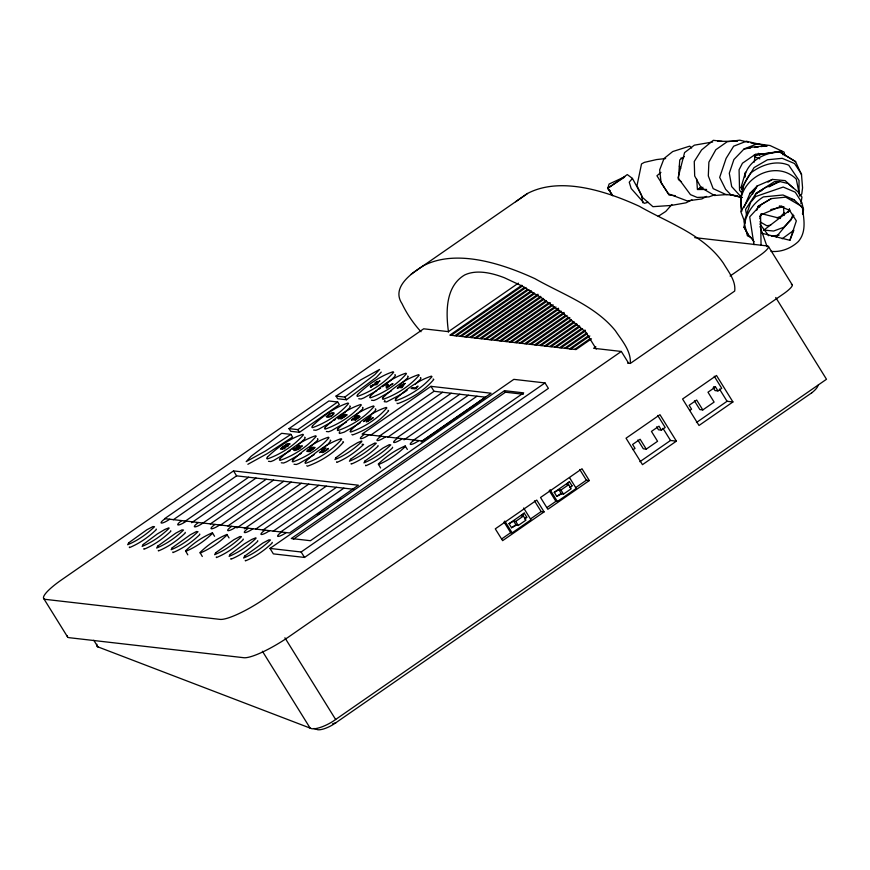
<?xml version="1.0" encoding="UTF-8"?>
<svg xmlns="http://www.w3.org/2000/svg" width="870" height="870" viewBox="0 0 870 870"><rect width="100%" height="100%" fill="white"/><g stroke="black" fill="none" stroke-linecap="round" stroke-linejoin="round"><path stroke-width="1.3" d="M799.008 193.401L799.051 180.46L788.731 165.191C776.116 159.786 761.207 164.908 750.886 172.902C742.23 183.744 739.272 197.718 741.653 211.279M744.557 177.088C747.384 161.45 765.154 151.717 780.183 152.207L795.626 161.646L801.52 174.859M754.203 162.146L754.932 156.817L754.029 155.262L742.458 163.212L739.076 169.802L739.554 190.312L742.197 193.303M744.785 177.241L745.514 172.195L741.033 187.463L742.295 189.671M800.9 203.721L801.955 197.044L797.692 191.596L788.046 183.537L779.585 181.482L774.409 181.667L756.041 193.466L745.568 209.387L746.699 215.684M802.455 213.879L803.499 208.756L794.071 199.741L782.978 195L763.371 196.914C752.604 203.471 745.503 214.651 744.002 227.168L748.265 234.639L754.181 241.773M802.705 213.846L803.521 209.887L801.901 202.645L795.245 192.194L783.217 187.05L755.693 196.522L750.647 202.362L744.035 221.926L747.384 235.792L751.082 237.499M627.596 363.138L630.293 363.442C631.326 351.11 621.811 340.464 615.384 330.72C594.949 305.544 562.422 294.299 535.006 278.704A1015.562 243.959 55.3 0 0 423.092 265.894C411.108 273.528 391.239 287.47 402.005 303.652C406.899 313.885 413.348 323.379 421.004 331.742M759.76 218.707L760.891 214.857M756.813 210.181L758.009 206.484L771.255 198.61L785.74 197.153L802.238 206.679C803.76 218.392 806.827 231.42 798.464 241.425C791.178 248.32 781.108 252.409 771.027 251.354M788.209 212.389L789.46 208.615M792.94 214.281L791.047 219.979L783.631 227.342L773.637 231.028L763.501 230.028M761.62 233.193L789.895 240.283L796.344 220.871L789.579 210.366L779.4 205.875M755.073 195.935L756.041 193.466L765.643 187.507L779.585 181.482L768.993 186.876M789.895 240.283L793.853 230.267L782.206 238.75M743.883 207.571L750.06 193.205L757.248 185.952L772.429 179.416L785.175 180.612L793.059 187.887M381.267 372.099L376.471 377.265L346.499 399.754L337.69 398.754L336.037 396.078L360.909 379.788L379.614 369.435L374.807 374.6L344.846 397.09L336.037 396.078M339.833 431.629L339.137 432.966L339.702 433.51L344.346 432.085L360.126 422.885M384.942 400.352L384.257 401.69L386.595 401.929L401.429 394.11M759.466 207.136L760.739 204.885L771.255 198.61M752.561 193.988L757.248 185.952L740.74 211.453L745.177 223.122M759.738 216.499L761.217 214.379M776.17 237.031L793.929 215.64M612.774 195.772L607.76 188.246L627.292 174.576L632.425 178.415L629.238 182.189L631.185 188.529L644.279 203.33L648.183 202.297M671.912 204.515L665.768 211.432L658.209 216.336M784.305 212.791L780.629 216.445L776.888 217.804M799.834 195.891L801.759 194.021L802.564 187.833L801.455 173.913L794.506 163.506L782.184 158.318L767.514 159.765L754.072 167.605L742.741 186.289L742.904 189.007M524.24 513.115L521.38 515.834L523.414 516.062L525.937 520.14L518.259 525.469L516.236 525.23L511.56 527.742L509.026 523.664L524.24 513.115L526.774 517.193L524.871 518.998M569.48 481.752L566.62 484.47L568.643 484.699L571.177 488.777L563.499 494.106L561.465 493.877L556.789 496.378L554.255 492.3L569.48 481.752L572.014 485.83L570.1 487.646M344.803 412.456L349.664 407.769L350.36 406.431L349.794 405.888M389.923 381.18L394.784 376.492L395.469 375.144L394.915 374.611M370.326 415.381L375.187 410.694L375.883 409.357L375.318 408.813M415.447 384.105L420.308 379.418L420.993 378.08L420.438 377.536M660.928 172.412L656.937 175.762L669.063 195.054L675.25 195.641M698.044 189.312L701.166 186.8M296.8 446.005L304.554 439.046L305.239 437.708L304.685 437.164M343.846 413.206L337.397 418.046M388.955 381.93L382.506 386.769M309.568 447.463L317.311 440.514L318.007 439.165L317.441 438.632M354.677 416.186L362.431 409.237L363.116 407.889L362.562 407.356M399.798 384.91L407.541 377.961L408.237 376.612L407.671 376.068M321.367 449.681L328.186 444.037L330.763 440.633L330.198 440.089M763.99 230.028L790.101 210.018M165.115 518.694L163.658 519.76A7.438 1.49 -31.8 0 0 161.494 523.066A7.438 1.49 -31.8 0 0 168.127 520.271L169.737 519.216M181.765 520.597L180.308 521.674A7.438 1.49 -31.8 0 0 178.132 524.98A7.438 1.49 -31.8 0 0 184.766 522.185L186.387 521.13M198.403 522.5L196.946 523.577A7.438 1.49 -31.8 0 0 194.782 526.883A7.438 1.49 -31.8 0 0 201.416 524.088L203.036 523.033M215.053 524.414L213.596 525.491A7.438 1.49 -31.8 0 0 211.432 528.797A7.438 1.49 -31.8 0 0 218.065 526.002L219.675 524.947M231.703 526.317L230.245 527.394A7.438 1.49 -31.8 0 0 228.081 530.7A7.438 1.49 -31.8 0 0 234.715 527.905L236.325 526.85M248.352 528.231L246.895 529.308A7.438 1.49 -31.8 0 0 244.72 532.614A7.438 1.49 -31.8 0 0 251.354 529.819L252.974 528.764M264.991 530.135L263.534 531.211A7.438 1.49 -31.8 0 0 261.37 534.517A7.438 1.49 -31.8 0 0 268.003 531.722L269.613 530.667M281.641 532.048L280.183 533.125A7.438 1.49 -31.8 0 0 278.019 536.431A7.438 1.49 -31.8 0 0 284.653 533.636L286.263 532.571M811.732 392.827L333.775 724.177A15.954 5.144 -29.9 0 1 317.724 729.723L313.929 728.462M292.276 449.322L294.06 448.039M684.331 156.654L679.753 159.906L678.393 179.557L681.493 181.852M289.003 428.627L328.882 400.983L337.69 401.994L339.344 404.659L299.476 432.303L290.667 431.292L289.003 428.627L297.812 429.639L337.69 401.994M515.627 201.753L527.492 193.488A1015.562 243.959 55.3 0 1 639.428 206.331C668.377 222.948 703.765 234.552 723.416 263.24C728.353 271.647 736.009 280.771 734.704 291.058L630.293 363.442M411.216 274.137L527.492 193.488M233.53 470.898L164.669 518.64L289.525 532.951L358.386 485.21L233.53 470.898L236.607 475.857L354.057 489.321M173.304 519.749L236.607 475.857M518.411 283.131L448.441 331.644L423.668 328.806L61.629 579.801A33.245 6.655 -31.8 0 0 45.436 599.376L220.056 619.386A40.879 8.189 -31.8 0 0 265.372 598.234L621.321 351.458L628.651 363.258M521.859 285.229L449.888 335.124L575.983 349.577L591.48 338.821M451.302 335.276L522.163 286.154M184.212 521.891L248.635 477.228M454.879 335.689L524.632 287.328M456.293 335.853L526.045 287.491M459.86 336.266L527.405 289.438M191.617 522.74L256.03 478.076M461.274 336.429L528.819 289.601M464.852 336.831L531.287 290.776M466.266 336.994L531.592 291.711M469.844 337.408L534.06 292.885M202.895 523.131L266.209 479.25M471.257 337.571L534.365 293.81M474.824 337.973L537.943 294.223M476.238 338.136L538.247 295.158M210.301 523.979L273.604 480.099M479.816 338.55L540.705 296.333M481.23 338.713L541.02 297.257M484.797 339.126L543.478 298.443M486.21 339.278L543.793 299.367M220.469 525.154L283.772 481.262M489.788 339.691L546.251 300.541M491.202 339.855L546.567 301.477M494.78 340.268L549.024 302.651M227.864 526.002L291.178 482.11M496.194 340.431L550.438 302.814M430.965 386.334L362.105 434.065L422.211 440.959L491.071 393.218L430.965 386.334L434.032 391.282L485.558 397.188L421.145 441.851M499.761 340.833L551.797 304.761M501.174 340.996L553.211 304.924M504.752 341.41L554.571 306.86M236.934 527.938L301.346 483.274M370.729 435.174L434.032 391.282M506.166 341.573L555.984 307.023M509.733 341.975L558.453 308.208M511.147 342.138L558.757 309.133M244.329 528.786L308.741 484.122M379.32 436.164L442.623 392.272M514.725 342.552L560.117 311.079M516.138 342.715L561.531 311.242M519.716 343.117L563.999 312.417M521.119 343.28L564.304 313.352M387.9 437.142L451.215 393.251M255.617 529.178L318.92 485.286M524.697 343.693L565.663 315.288M526.111 343.857L567.077 315.451M529.689 344.27L568.436 317.398M263.012 530.026L326.315 486.134M531.102 344.433L569.85 317.561M396.492 438.132L459.795 394.24M534.669 344.835L571.209 319.507M536.083 344.998L571.514 320.432M539.661 345.412L573.982 321.617M403.974 439.883L468.386 395.219M273.18 531.189L336.494 487.298M541.075 345.575L574.287 322.542M544.642 345.977L576.756 323.716M546.055 346.14L577.06 324.651M280.586 532.038L343.889 488.146M412.554 440.862L476.977 396.209M549.633 346.554L579.529 325.826M551.047 346.717L579.833 326.761M554.625 347.119L581.193 328.697M556.039 347.282L582.606 328.86M317.409 514.725L320.747 512.419M337.408 500.87L340.735 498.553M269.983 548.426L513.844 379.353L545.011 382.93L548.394 388.379L304.533 557.442L273.365 553.875L269.983 548.426L301.14 551.993L545.011 382.93M559.606 347.695L585.075 330.045M561.019 347.859L585.379 330.97M564.597 348.272L586.739 332.916M504.513 390.684L291.287 538.508L310.427 540.705L523.653 392.87L504.513 390.684L505.459 392.207L523.327 394.251M566.011 348.424L587.043 333.841M293.342 539.259L505.459 392.207M569.578 348.837L588.403 335.787M570.992 349L589.817 335.95M574.57 349.414L590.067 338.669M595.852 346.749L593.634 348.283L621.321 351.458M730.104 276.04L759.64 255.573A16.302 3.262 -31.8 0 0 767.579 245.971L694.728 237.63M509.026 523.664L513.702 521.152L515.736 521.391L523.414 516.062M554.255 492.3L558.942 489.799L560.965 490.027L568.643 484.699M511.56 527.742L515.323 525.132M524.697 518.64L526.774 517.193M556.789 496.378L560.563 493.768M569.926 487.276L572.014 485.83M714.248 376.242L721.73 388.303L717.967 390.913L715.521 386.987L707.984 392.207L714.118 402.081L702.808 409.922L699.871 409.585L694.423 400.809M501.881 538.791L510.668 532.69L512.136 532.864L530.983 519.792L523.664 507.993M530.58 518.89L541.151 511.56L544.087 511.897L536.757 500.098L495.291 528.851L502.621 540.651L544.087 511.897M547.11 507.428L555.908 501.337L557.376 501.501L576.223 488.429L569.556 477.706M575.809 487.537L586.38 480.207L589.316 480.544L581.997 468.745L540.531 497.488L547.85 509.287L589.316 480.544M633.153 449.714L635.035 448.409L632.588 444.472L640.135 439.252L646.258 449.127L657.568 441.286L651.445 431.411L658.981 426.18L661.418 430.117L665.191 427.496L657.709 415.447M689.692 410.51L691.574 409.204L689.138 405.279L696.674 400.048L702.808 409.922M639.874 461.72L670.52 440.481L676.392 441.155L659.96 414.685L626.041 438.208L642.462 464.667L676.392 441.155M696.424 422.526L727.059 401.277L732.932 401.951L716.51 375.481L682.58 399.004L699.012 425.474L732.932 401.951M96.918 644.257A13.311 4.285 -29.9 0 0 97.244 646.617L311.743 728.712A20.967 6.753 -29.9 0 0 332.895 721.393L826.5 379.266L775.746 297.507M378.765 389.325L380.668 388.053M333.645 420.601L335.548 419.329M290.439 450.606L273.702 460.437L270.842 461.557L268.504 461.317M391.522 390.782L376.699 399.341L373.828 400.461L371.49 400.233M346.412 422.059L331.579 430.617L328.719 431.737L326.38 431.509M299.389 454.608L301.292 453.335M402.375 393.523L407.138 390.336M314.048 454.803L299.226 463.362L296.365 464.482L294.027 464.254M290.906 434.369L265.415 451.041L246.188 461.633L251.038 456.337L281.662 433.314L290.906 434.369L292.559 437.044L267.079 453.716L247.852 464.308M623.866 177.621L607.76 188.246L612.611 195.391M376.862 390.597L363.943 397.873L361.072 399.004L358.734 398.764M331.742 421.874L318.822 429.16L315.951 430.28L313.613 430.041M298.432 455.195L286.469 461.894L283.598 463.014L281.26 462.786M750.06 193.205L753.42 191.128M767.96 182.167L772.429 179.416M758.009 206.484L760.739 204.885L749.701 216.869L753.975 244.698M706.538 196.402L701.84 198.925L687.224 200.916L668.464 193.825L661.113 182.787L659.667 169.9L664.049 158.492L672.727 151.543L689.736 146.127L691.617 148.009M756.041 193.466L761.924 190.465M691.965 199.872L685.941 202.83L670.977 205.472L652.924 206.679L642.451 197.436L636.992 185.658L641.516 163.941L644.333 162.385L656.556 159.569L665.648 158.536M624.812 176.762L609.098 184.038L607.76 188.246L610.185 190.769M781.782 205.94L760.565 214.988L761.065 245.416M715.14 194.641L708.93 196.903L697.174 197.446L690.443 194.63L678.067 177.871L684.57 152.598L694.336 145.17L712.693 141.995M332.46 723.894L336.146 722.611M697.827 188.997L702.993 187.311M362.083 444.255L363.627 444.429C355.895 451.878 346.684 458.359 336.744 462.438L336.625 461.894M407.345 449.442L405.202 445.984C395.263 450.073 386.052 456.554 378.319 464.004L380.581 467.995M378.439 464.547C388.379 460.469 397.59 453.977 405.322 446.527L405.202 445.984M214.553 536.268L212.4 532.81C202.471 536.888 193.26 543.38 185.527 550.83L187.79 554.821M229.049 537.932L226.896 534.474C216.967 538.552 207.745 545.044 200.024 552.483L202.286 556.485M185.636 551.362C195.576 547.284 204.787 540.803 212.519 533.353L212.4 532.81M200.133 553.026C210.072 548.948 219.283 542.456 227.016 535.017L226.896 534.474M770.755 209.572L783.903 206.658M776.975 152.065L754.029 155.262L781.641 151.108L783.065 154.86M750.603 147.998L744.154 148.879L733.899 159.536L729.299 173.217L731.692 186.593L741.349 197.142M754.475 147.476L758.346 146.943M760.924 146.595L767.383 145.714L752.539 147.106L744.154 148.879L757.335 143.811L770.004 145.518L784.077 152.087L784.903 155.719M771.375 236.161L779.161 235.107M770.657 225.221L766.764 225.732L759.912 221.785M727.374 194.499L714.455 195.5L701.068 187.626L694.684 175.958L694.26 161.494L701.557 149.977L713.302 140.32L722.024 141.31M755.432 154.186L763.686 153.881M706.581 189.432L697.414 189.529L696.696 179.133M717.75 141.353L737.488 141.244M737.662 195.793L725.906 194.521L713.161 188.627L708.311 175.914L708.887 162.125L715.825 149.727L727.168 141.756L739.826 140.179L748.45 142.321M713.563 386.758L715.521 386.987M717.967 390.913L715.031 390.576L713.193 387.628M661.418 430.117L658.481 429.78L656.654 426.833M646.258 449.127L643.321 448.789L637.873 440.013M791.482 199.404L794.071 199.741M680.905 158.068L683.178 158.438M766.394 145.845L746.362 141.234L733.649 146.225L726.102 158.394L719.675 177.404L725.623 189.323L730.854 194.771L741.979 197.533M730.854 194.771L742.077 197.544M750.908 142.941L754.605 143.855M761.087 213.585L780.477 218.479M754.932 156.817L759.836 158.862M795.626 161.646L780.183 152.207M433.195 378.994L433.76 379.537C424.397 390.423 411.097 398.884 397.579 403.691L397.014 403.158M388.074 410.281L388.64 410.814C379.276 421.7 365.987 430.161 352.459 434.967L351.893 434.434M342.965 441.558L343.519 442.09C334.167 452.987 320.867 461.448 307.349 466.244L306.784 465.711M759.847 223.971L768.743 235.748M758.303 153.294L759.836 155.415M679.307 166.159L680.764 168.28M768.504 246.601L792.298 284.925M719.49 389.075L727.059 401.277M662.94 428.279L670.52 440.481M596.276 349.044L585.749 332.09L563.151 313.472L541.912 298.095L522.304 286.154L504.546 277.813A437.632 105.129 55.3 0 0 464.526 275.05C445.255 286.556 445.821 312.406 448.485 331.992M579.725 469.474L586.38 480.207M560.965 490.027L563.499 494.106M558.942 489.799L561.465 493.877M550.047 489.701L557.376 501.501M549.242 490.604L555.908 501.337M534.485 500.837L541.151 511.56M515.736 521.391L518.259 525.469M513.702 521.152L516.236 525.23M504.817 521.065L512.136 532.864M504.013 521.967L510.668 532.69M344.846 397.09L346.499 399.754M297.812 429.639L299.476 432.303M301.14 551.993L304.533 557.442M284.914 637.797L335.668 719.544M262.425 651.26L310.285 728.353M93.786 640.266L98.005 647.062M43.663 598.44L67.458 636.764M741.033 187.463L742.36 189.78M744.002 227.168L748.265 234.639M632.425 178.415L641.484 195.184L642.843 202.819M760.021 226.483L767.057 246.645M392.5 447.213L392.609 447.745C384.888 455.195 375.666 461.687 365.737 465.765L365.617 465.222M378.004 445.549L378.124 446.092C370.392 453.531 361.18 460.023 351.241 464.101L351.121 463.558M272.169 542.336L272.288 542.88C264.556 550.329 255.345 556.811 245.405 560.889L245.286 560.345M257.672 540.672L257.792 541.216C250.06 548.665 240.849 555.147 230.909 559.236L230.8 558.692M243.176 539.019L243.295 539.563C235.563 547.002 226.352 553.494 216.412 557.572L216.304 557.028M199.698 534.028L199.817 534.572C192.085 542.021 182.874 548.502 172.934 552.591L172.815 552.048M185.201 532.375L185.321 532.908C177.589 540.357 168.378 546.849 158.438 550.928L158.329 550.384M170.716 530.711L170.825 531.255C163.092 538.693 153.881 545.185 143.941 549.264L143.833 548.72M156.219 529.047L156.328 529.591C148.607 537.04 139.385 543.522 129.456 547.6L129.336 547.056M799.671 195.837L796.268 179.1C777.595 160.515 744.742 174.924 740.805 199.6L741.664 211.171M783.522 207.538L784.077 215.488M67.294 635.85A33.245 6.655 -31.8 0 0 69.23 637.699L243.85 657.72A40.879 8.189 -31.8 0 0 289.166 636.568L783.435 293.897A16.302 3.262 -31.8 0 0 791.374 284.305M385.638 436.783A7.438 1.49 -31.8 0 1 377.395 440.633A7.438 1.49 -31.8 0 1 381.017 436.251M418.905 440.622A7.438 1.49 -31.8 0 1 410.662 444.472A7.438 1.49 -31.8 0 1 414.283 440.089M402.277 438.697A7.438 1.49 -31.8 0 1 394.023 442.547A7.438 1.49 -31.8 0 1 397.655 438.165M369.01 434.859A7.438 1.49 -31.8 0 1 360.767 438.708A7.438 1.49 -31.8 0 1 364.389 434.337M818.083 385.247A15.954 5.144 -29.9 0 1 811.754 392.827M328.327 448.463L328.305 448.648A3.632 0.707 -31.9 0 1 327.207 449.833L324.412 451.715A3.339 0.652 -31.9 0 1 322.368 452.617L322.629 451.573L319.431 452.607L324.553 448.692A3.882 0.761 -31.9 0 1 326.065 448.104C316.365 453.281 323.27 452.476 328.327 448.463M351.491 419.971L353.666 419.808L358.081 416.828L358.603 417.339L354.884 420.286L360.115 416.665L359.049 415.751L352.926 419.362L358.418 415.501L357.135 415.882A3.828 0.75 -31.9 0 0 355.297 416.839L351.491 419.971M307.893 450.464C312.939 450.671 314.07 444.842 307.893 450.464M296.148 449.29C301.542 449.322 301.825 443.765 296.148 449.29M388.237 385.095L387.313 387.085L392.935 383.561C386.519 386.835 386.323 391.337 386.139 385.095L387.465 384.181L388.237 385.095M326.348 416.578C328.403 419.982 339.278 410.586 331.198 413.13A3.48 0.674 -31.9 0 0 329.143 414.24L326.348 416.578M302.129 445.984L299.867 448.202A4.219 0.826 -31.9 0 1 296.779 449.964C296.007 450.519 292.777 451.062 293.832 449.388A4.035 0.783 -31.9 0 1 294.865 448.431L297.638 446.582A3.252 0.631 -31.9 0 1 299.106 445.897L299.846 445.723L294.821 449.203A8.069 1.577 -31.9 0 0 295.289 449.583L299.302 446.614L302.129 445.984M340.812 418.601L340.746 418.818A3.328 0.652 -31.9 0 0 341.529 418.807L347.163 414.762L344.596 415.719C349.229 410.129 331.209 422.581 341.649 417.763L340.812 418.601M371.892 418.307C359.027 428.214 382.071 406.421 363.475 421.613L369.108 418.089L366.216 421.678A3.948 0.772 -31.9 0 0 366.727 421.885L372.577 418.405A3.458 0.674 -31.9 0 0 373.252 417.535L371.892 418.307M327.642 415.849C334.2 418.068 334.678 409.433 327.642 415.849M344.411 415.284C339.876 420.417 337.701 416.795 344.411 415.284M313.82 448.17L308.752 451.715L309.492 451.541A3.339 0.652 -31.9 0 0 311.547 450.519L315.114 447.495L312.526 447.191A4.176 0.816 -31.9 0 0 310.307 448.246C301.868 453.825 310.916 451.334 313.254 447.822L313.82 448.17M375.34 382.561L374.665 383.964L370.261 386.454L373.774 384.844L370.511 387.346L374.807 384.573L375.851 384.942L377.928 383.496L376.264 383.561L379.983 380.788L376.166 383.191L377.493 381.43L375.34 382.561M267.394 457.098L266.709 458.436L267.264 458.979C280.792 454.173 294.093 445.712 303.445 434.826L302.89 434.282C289.525 438.665 277.519 447.452 267.394 457.098M280.151 458.555L279.466 459.904L280.031 460.437C293.549 455.641 306.849 447.18 316.212 436.283L315.647 435.75C302.292 440.122 290.286 448.909 280.151 458.555M292.918 460.023L292.233 461.372L292.788 461.905C306.316 457.098 319.605 448.637 328.969 437.751L328.403 437.208C315.049 441.59 303.043 450.377 292.918 460.023M312.515 425.821L311.819 427.159L312.384 427.703C325.902 422.896 339.202 414.435 348.565 403.549L348 403.006C334.646 407.388 322.639 416.175 312.515 425.821M305.674 461.481L304.989 462.829L305.555 463.362C319.072 458.566 332.373 450.105 341.725 439.209L341.171 438.676C327.816 443.047 315.81 451.834 305.674 461.481M325.271 427.279L324.586 428.627L325.141 429.16C338.669 424.353 351.969 415.903 361.322 405.007L360.767 404.474C347.402 408.846 335.396 417.633 325.271 427.279M338.038 428.747L337.342 430.084L337.908 430.628C351.426 425.821 364.726 417.361 374.089 406.475L373.524 405.931C360.169 410.314 348.163 419.101 338.038 428.747M357.624 394.545L356.939 395.883L357.505 396.426C371.022 391.62 384.322 383.159 393.675 372.273L393.12 371.729C379.766 376.101 367.76 384.899 357.624 394.545M350.795 430.204L350.099 431.553L350.664 432.085C364.193 427.279 377.482 418.829 386.846 407.932L386.28 407.399C372.925 411.771 360.919 420.558 350.795 430.204M370.392 396.002L369.696 397.351L370.261 397.884C383.779 393.077 397.079 384.616 406.442 373.73L405.877 373.197C392.522 377.569 380.516 386.356 370.392 396.002M383.148 397.47L382.463 398.808L383.017 399.352C396.546 394.545 409.846 386.084 419.199 375.198L418.644 374.655C405.289 379.037 393.273 387.824 383.148 397.47M395.904 398.928L395.219 400.276L395.785 400.809C409.302 396.002 422.602 387.541 431.966 376.656L431.4 376.123C418.046 380.494 406.04 389.281 395.904 398.928M416.186 387.966L415.175 388.89L411.097 388.477L412.391 387.585L415.566 387.9L418.024 386.106L416.186 387.966M342.28 417.622L345.814 415.729L342.28 417.622M403.734 384.312L402.266 386.78L400.439 386.595L403.734 384.312M404.996 383.431L401.777 387.748L399.156 387.487L397.275 388.422L399.015 386.443L404.996 383.431M128.749 542.782L127.662 544.718C137.601 540.64 146.812 534.158 154.545 526.709L153 526.535L146.889 529.765L128.749 542.782M143.245 544.446L142.158 546.382C152.098 542.304 161.309 535.811 169.041 528.373L168.921 527.829L164.898 529.428L157.307 533.962L143.245 544.446M157.742 546.099L156.654 548.046C166.594 543.967 175.805 537.475 183.537 530.037L181.993 529.852L175.881 533.082L157.742 546.099M172.238 547.763L171.151 549.709C181.08 545.631 190.302 539.139 198.023 531.69L196.489 531.516L190.378 534.745L172.238 547.763M215.716 552.754L214.629 554.69C224.569 550.612 233.78 544.12 241.512 536.681L239.968 536.496L233.856 539.726L215.716 552.754M230.213 554.407L229.125 556.354C239.054 552.276 248.276 545.784 256.008 538.334L255.889 537.801L251.865 539.4L244.263 543.935L230.213 554.407M244.709 556.071L243.622 558.007C253.551 553.929 262.773 547.447 270.494 539.998L268.95 539.824L262.849 543.054L244.709 556.071M336.048 457.62L334.961 459.556C344.89 455.478 354.112 448.996 361.833 441.547L361.724 441.003L357.7 442.612L350.099 447.147L336.048 457.62M350.545 459.284L349.446 461.22C359.386 457.141 368.597 450.649 376.329 443.211L374.785 443.037L368.684 446.256L350.545 459.284M365.03 460.937L363.943 462.883C373.882 458.805 383.094 452.313 390.826 444.874L389.281 444.69L383.17 447.919L365.03 460.937M283.131 446.234L280.401 449.05L282.804 447.713L283.272 448.191L281.815 449.203L283.468 448.376L284.033 448.931L285.121 448.18L284.555 447.626L288.448 445.875L287.883 445.32L290.058 443.809L287.687 445.125L287.22 444.657L288.644 443.667L287.013 444.472L286.458 443.917L283.696 446.778L283.131 446.234M286.143 445.407L283.892 446.962L284.359 447.441L286.611 445.875L286.143 445.407"/></g></svg>
